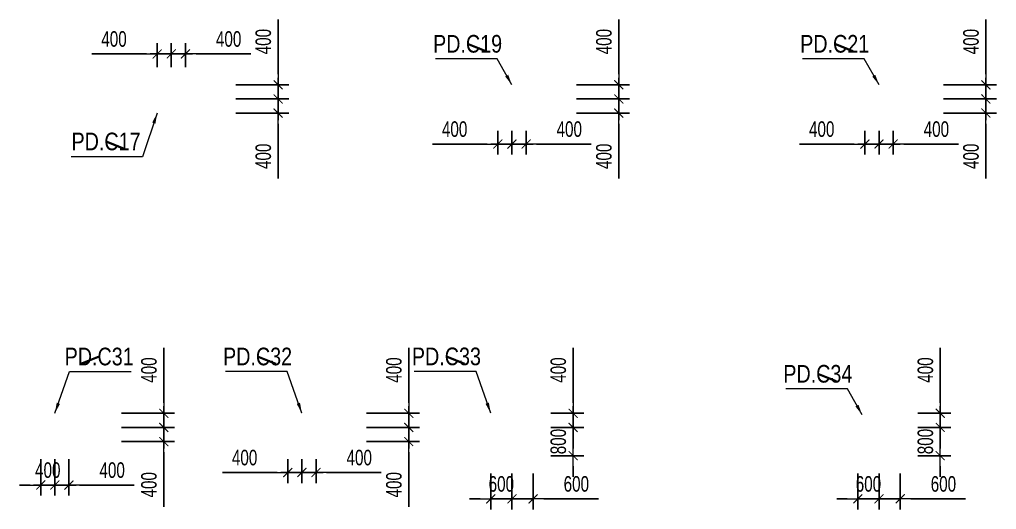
# Model space of a CAD drawing. Header units: millimetres. Extents: x -259680 to 699608, y -1281 to 104748.
# Drawn here: x 126400 to 154077, y 44378 to 58249 of the extents above; entities that cross this region are included whole.
import ezdxf
from ezdxf.enums import TextEntityAlignment as Align

# ---------------------------------------------------------------- set-up
doc = ezdxf.new("R2010")
doc.units = ezdxf.units.MM
doc.layers.get('Defpoints').update_dxf_attribs({"color": 151, "lineweight": 9})
for name, color, linetype, lineweight in [('$0$C1', 20, 'Continuous', 35), ('$1$NDC_S_ANNO', 7, 'Continuous', 20), ('$1$NDC_S_DIM', 1, 'Continuous', 15), ('NDC_S_DIM', 1, 'Continuous', 15)]:
    doc.layers.add(name, color=color, linetype=linetype, lineweight=lineweight)
doc.styles.add('$1$NDC_DIM', font='', dxfattribs={"width": 0.75})
doc.styles.add('$2$ARIAL', font='arial.ttf', dxfattribs={"width": 0.8})
doc.styles.add('NDC_DIM', font='', dxfattribs={"width": 0.75})
doc.styles.get('$1$NDC_DIM').set_extended_font_data('Dotum')
doc.styles.get('NDC_DIM').set_extended_font_data('Dotum')
doc.dimstyles.new('$0$NDC_dim_150', dxfattribs={"dimscale": 150, "dimtxt": 2.2, "dimasz": 1.5, "dimexe": 1.5, "dimexo": 2.5, "dimgap": 1, "dimtad": 1, "dimdec": 0, "dimzin": 0, "dimdsep": 46, "dimtxsty": '$1$NDC_DIM', "dimblk": '$1$DIMMARK', "dimcen": 0.09, "dimdle": 1.2, "dimclrd": 1, "dimclre": 1, "dimclrt": 3, "dimadec": 0, "dimazin": 0, "dimtfac": 1, "dimtdec": 0, "dimtix": 1, "dimtofl": 0, "dimtmove": 0, "dimatfit": 3, "dimfxl": 0, "dimtolj": 1, "dimtzin": 0, "dimarcsym": 0})
doc.dimstyles.new('$1$NDC_dim_iso', dxfattribs={"dimtxt": 2.2, "dimasz": 1, "dimexe": 1.5, "dimexo": 2.5, "dimgap": 1, "dimtad": 1, "dimdec": 0, "dimzin": 0, "dimdsep": 46, "dimtxsty": '$1$NDC_DIM', "dimblk": '$1$DIMMARK', "dimcen": 0.09, "dimdle": 1.2, "dimclrd": 1, "dimclre": 1, "dimclrt": 3, "dimadec": 0, "dimazin": 0, "dimtfac": 1, "dimtdec": 0, "dimtix": 1, "dimtofl": 0, "dimtmove": 0, "dimatfit": 3, "dimfxl": 0, "dimtolj": 1, "dimtzin": 0, "dimarcsym": 0})
doc.dimstyles.new('NDC_dim_200', dxfattribs={"dimscale": 200, "dimtxt": 2.2, "dimasz": 1.5, "dimexe": 1.5, "dimexo": 2.5, "dimgap": 1, "dimtad": 1, "dimdec": 0, "dimzin": 0, "dimdsep": 46, "dimtxsty": 'NDC_DIM', "dimblk": 'DIMMARK', "dimcen": 0.09, "dimdle": 1.2, "dimclrd": 1, "dimclre": 1, "dimclrt": 3, "dimadec": 0, "dimazin": 0, "dimtfac": 1, "dimtdec": 0, "dimtix": 1, "dimtofl": 0, "dimtmove": 0, "dimatfit": 3, "dimfxl": 0, "dimtolj": 1, "dimtzin": 0, "dimarcsym": 0})

# ---------------------------------------------------------------- blocks, each defined once
blk = doc.blocks.new('$1$DIMMARK')
at = {"layer": '$1$NDC_S_DIM', "color": 1}
blk.add_line((-1.5, 0), (1, 0), dxfattribs=at)
at = {"layer": '$1$NDC_S_DIM', "color": 2, "const_width": 0.1}
blk.add_lwpolyline([(-0.424, -0.424), (0.424, 0.424)], dxfattribs=at)
blk = doc.blocks.new('DIMMARK')
at = {"layer": 'NDC_S_DIM', "color": 1}
blk.add_line((-1.5, 0), (1, 0), dxfattribs=at)
at = {"layer": 'NDC_S_DIM', "color": 2, "const_width": 0.1}
blk.add_lwpolyline([(-0.424, -0.424), (0.424, 0.424)], dxfattribs=at)
blk = doc.blocks.new('*D483')
at = {"layer": 'Defpoints', "color": 0, "ltscale": 100, "transparency": 16777216}
for p in [(127800, 47100), (130487, 47100), (127800, 46700)]:
    blk.add_point(p, dxfattribs=at)
at = {"layer": 'NDC_S_DIM', "color": 1, "lineweight": -2, "ltscale": 100, "transparency": 16777216}
for p, q in [((130487, 47400), (130487, 48949)), ((129287, 47100), (130787, 47100)), ((129287, 46700), (130787, 46700)), ((130487, 46400), (130487, 46100))]:
    blk.add_line(p, q, dxfattribs=at)
at = {"layer": 'NDC_S_DIM', "color": 1, "lineweight": -2, "ltscale": 100, "transparency": 16777216, "xscale": 300, "yscale": 300, "zscale": 300}
for p, rotation in [((130487, 47100), 270), ((130487, 46700), 90)]:
    blk.add_blockref('DIMMARK', p, dxfattribs=dict(at, rotation=rotation))
at = {"layer": 'NDC_S_DIM', "color": 3, "ltscale": 100, "transparency": 16777216, "insert": (130067, 48324), "char_height": 440, "attachment_point": 5, "rotation": 90, "style": 'NDC_DIM'}
blk.add_mtext('\\A1;400', dxfattribs=at)
blk = doc.blocks.new('*D484')
at = {"layer": 'Defpoints', "color": 0, "ltscale": 100, "transparency": 16777216}
for p in [(127800, 46700), (130487, 46700), (127800, 46300)]:
    blk.add_point(p, dxfattribs=at)
at = {"layer": 'NDC_S_DIM', "color": 1, "lineweight": -2, "ltscale": 100, "transparency": 16777216}
for p, q in [((130487, 47000), (130487, 47300)), ((129287, 46700), (130787, 46700)), ((129287, 46300), (130787, 46300)), ((130487, 46000), (130487, 44451))]:
    blk.add_line(p, q, dxfattribs=at)
at = {"layer": 'NDC_S_DIM', "color": 1, "lineweight": -2, "ltscale": 100, "transparency": 16777216, "xscale": 300, "yscale": 300, "zscale": 300}
for p, rotation in [((130487, 46700), 270), ((130487, 46300), 90)]:
    blk.add_blockref('DIMMARK', p, dxfattribs=dict(at, rotation=rotation))
at = {"layer": 'NDC_S_DIM', "color": 3, "ltscale": 100, "transparency": 16777216, "insert": (130067, 45076), "char_height": 440, "attachment_point": 5, "rotation": 90, "style": 'NDC_DIM'}
blk.add_mtext('\\A1;400', dxfattribs=at)
blk = doc.blocks.new('*D812')
at = {"layer": 'Defpoints', "color": 0, "ltscale": 100, "transparency": 16777216}
for p in [(134400, 46300), (134800, 46300), (134800, 45424)]:
    blk.add_point(p, dxfattribs=at)
at = {"layer": 'NDC_S_DIM', "color": 1, "lineweight": -2, "ltscale": 100, "transparency": 16777216}
for p, q in [((134400, 45800), (134400, 45124)), ((134800, 45800), (134800, 45124)), ((134100, 45424), (133800, 45424)), ((135100, 45424), (136649, 45424))]:
    blk.add_line(p, q, dxfattribs=at)
at = {"layer": 'NDC_S_DIM', "color": 1, "lineweight": -2, "ltscale": 100, "transparency": 16777216, "xscale": 300, "yscale": 300, "zscale": 300}
blk.add_blockref('DIMMARK', (134400, 45424), dxfattribs=at)
at = {"layer": 'NDC_S_DIM', "color": 1, "lineweight": -2, "ltscale": 100, "transparency": 16777216, "xscale": 300, "yscale": 300, "zscale": 300, "rotation": 180}
blk.add_blockref('DIMMARK', (134800, 45424), dxfattribs=at)
at = {"layer": 'NDC_S_DIM', "color": 3, "ltscale": 100, "transparency": 16777216, "insert": (136024, 45844), "char_height": 440, "attachment_point": 5, "style": 'NDC_DIM'}
blk.add_mtext('\\A1;400', dxfattribs=at)
blk = doc.blocks.new('*D813')
at = {"layer": 'Defpoints', "color": 0, "ltscale": 100, "transparency": 16777216}
for p in [(134000, 46300), (134400, 46300), (134400, 45424)]:
    blk.add_point(p, dxfattribs=at)
at = {"layer": 'NDC_S_DIM', "color": 1, "lineweight": -2, "ltscale": 100, "transparency": 16777216}
for p, q in [((134000, 45800), (134000, 45124)), ((134400, 45800), (134400, 45124)), ((133700, 45424), (132151, 45424)), ((134700, 45424), (135000, 45424))]:
    blk.add_line(p, q, dxfattribs=at)
at = {"layer": 'NDC_S_DIM', "color": 1, "lineweight": -2, "ltscale": 100, "transparency": 16777216, "xscale": 300, "yscale": 300, "zscale": 300}
blk.add_blockref('DIMMARK', (134000, 45424), dxfattribs=at)
at = {"layer": 'NDC_S_DIM', "color": 1, "lineweight": -2, "ltscale": 100, "transparency": 16777216, "xscale": 300, "yscale": 300, "zscale": 300, "rotation": 180}
blk.add_blockref('DIMMARK', (134400, 45424), dxfattribs=at)
at = {"layer": 'NDC_S_DIM', "color": 3, "ltscale": 100, "transparency": 16777216, "insert": (132776, 45844), "char_height": 440, "attachment_point": 5, "style": 'NDC_DIM'}
blk.add_mtext('\\A1;400', dxfattribs=at)
blk = doc.blocks.new('*D814')
at = {"layer": 'Defpoints', "color": 0, "ltscale": 100, "transparency": 16777216}
for p in [(134800, 47100), (137427, 47100), (134800, 46700)]:
    blk.add_point(p, dxfattribs=at)
at = {"layer": 'NDC_S_DIM', "color": 1, "lineweight": -2, "ltscale": 100, "transparency": 16777216}
for p, q in [((137427, 47400), (137427, 48949)), ((136227, 47100), (137727, 47100)), ((136227, 46700), (137727, 46700)), ((137427, 46400), (137427, 46100))]:
    blk.add_line(p, q, dxfattribs=at)
at = {"layer": 'NDC_S_DIM', "color": 1, "lineweight": -2, "ltscale": 100, "transparency": 16777216, "xscale": 300, "yscale": 300, "zscale": 300}
for p, rotation in [((137427, 47100), 270), ((137427, 46700), 90)]:
    blk.add_blockref('DIMMARK', p, dxfattribs=dict(at, rotation=rotation))
at = {"layer": 'NDC_S_DIM', "color": 3, "ltscale": 100, "transparency": 16777216, "insert": (137007, 48324), "char_height": 440, "attachment_point": 5, "rotation": 90, "style": 'NDC_DIM'}
blk.add_mtext('\\A1;400', dxfattribs=at)
blk = doc.blocks.new('*D815')
at = {"layer": 'Defpoints', "color": 0, "ltscale": 100, "transparency": 16777216}
for p in [(134800, 46700), (137427, 46700), (134800, 46300)]:
    blk.add_point(p, dxfattribs=at)
at = {"layer": 'NDC_S_DIM', "color": 1, "lineweight": -2, "ltscale": 100, "transparency": 16777216}
for p, q in [((137427, 47000), (137427, 47300)), ((136227, 46700), (137727, 46700)), ((136227, 46300), (137727, 46300)), ((137427, 46000), (137427, 44451))]:
    blk.add_line(p, q, dxfattribs=at)
at = {"layer": 'NDC_S_DIM', "color": 1, "lineweight": -2, "ltscale": 100, "transparency": 16777216, "xscale": 300, "yscale": 300, "zscale": 300}
for p, rotation in [((137427, 46700), 270), ((137427, 46300), 90)]:
    blk.add_blockref('DIMMARK', p, dxfattribs=dict(at, rotation=rotation))
at = {"layer": 'NDC_S_DIM', "color": 3, "ltscale": 100, "transparency": 16777216, "insert": (137007, 45076), "char_height": 440, "attachment_point": 5, "rotation": 90, "style": 'NDC_DIM'}
blk.add_mtext('\\A1;400', dxfattribs=at)
blk = doc.blocks.new('*D816')
at = {"layer": 'Defpoints', "color": 0, "ltscale": 100, "transparency": 16777216}
for p in [(131100, 57276), (130700, 56400), (131100, 56400)]:
    blk.add_point(p, dxfattribs=at)
at = {"layer": 'NDC_S_DIM', "color": 1, "lineweight": -2, "ltscale": 100, "transparency": 16777216}
for p, q in [((130700, 56900), (130700, 57576)), ((131100, 56900), (131100, 57576)), ((130400, 57276), (130100, 57276)), ((131400, 57276), (132949, 57276))]:
    blk.add_line(p, q, dxfattribs=at)
at = {"layer": 'NDC_S_DIM', "color": 1, "lineweight": -2, "ltscale": 100, "transparency": 16777216, "xscale": 300, "yscale": 300, "zscale": 300}
blk.add_blockref('DIMMARK', (130700, 57276), dxfattribs=at)
at = {"layer": 'NDC_S_DIM', "color": 1, "lineweight": -2, "ltscale": 100, "transparency": 16777216, "xscale": 300, "yscale": 300, "zscale": 300, "rotation": 180}
blk.add_blockref('DIMMARK', (131100, 57276), dxfattribs=at)
at = {"layer": 'NDC_S_DIM', "color": 3, "ltscale": 100, "transparency": 16777216, "insert": (132324, 57696), "char_height": 440, "attachment_point": 5, "style": 'NDC_DIM'}
blk.add_mtext('\\A1;400', dxfattribs=at)
blk = doc.blocks.new('*D817')
at = {"layer": 'Defpoints', "color": 0, "ltscale": 100, "transparency": 16777216}
for p in [(130700, 57276), (130300, 56400), (130700, 56400)]:
    blk.add_point(p, dxfattribs=at)
at = {"layer": 'NDC_S_DIM', "color": 1, "lineweight": -2, "ltscale": 100, "transparency": 16777216}
for p, q in [((130300, 56900), (130300, 57576)), ((130700, 56900), (130700, 57576)), ((130000, 57276), (128451, 57276)), ((131000, 57276), (131300, 57276))]:
    blk.add_line(p, q, dxfattribs=at)
at = {"layer": 'NDC_S_DIM', "color": 1, "lineweight": -2, "ltscale": 100, "transparency": 16777216, "xscale": 300, "yscale": 300, "zscale": 300}
blk.add_blockref('DIMMARK', (130300, 57276), dxfattribs=at)
at = {"layer": 'NDC_S_DIM', "color": 1, "lineweight": -2, "ltscale": 100, "transparency": 16777216, "xscale": 300, "yscale": 300, "zscale": 300, "rotation": 180}
blk.add_blockref('DIMMARK', (130700, 57276), dxfattribs=at)
at = {"layer": 'NDC_S_DIM', "color": 3, "ltscale": 100, "transparency": 16777216, "insert": (129076, 57696), "char_height": 440, "attachment_point": 5, "style": 'NDC_DIM'}
blk.add_mtext('\\A1;400', dxfattribs=at)
blk = doc.blocks.new('*D818')
at = {"layer": 'Defpoints', "color": 0, "ltscale": 100, "transparency": 16777216}
for p in [(131100, 56400), (133727, 56400), (131100, 56000)]:
    blk.add_point(p, dxfattribs=at)
at = {"layer": 'NDC_S_DIM', "color": 1, "lineweight": -2, "ltscale": 100, "transparency": 16777216}
for p, q in [((133727, 56700), (133727, 58249)), ((132527, 56400), (134027, 56400)), ((132527, 56000), (134027, 56000)), ((133727, 55700), (133727, 55400))]:
    blk.add_line(p, q, dxfattribs=at)
at = {"layer": 'NDC_S_DIM', "color": 1, "lineweight": -2, "ltscale": 100, "transparency": 16777216, "xscale": 300, "yscale": 300, "zscale": 300}
for p, rotation in [((133727, 56400), 270), ((133727, 56000), 90)]:
    blk.add_blockref('DIMMARK', p, dxfattribs=dict(at, rotation=rotation))
at = {"layer": 'NDC_S_DIM', "color": 3, "ltscale": 100, "transparency": 16777216, "insert": (133307, 57624), "char_height": 440, "attachment_point": 5, "rotation": 90, "style": 'NDC_DIM'}
blk.add_mtext('\\A1;400', dxfattribs=at)
blk = doc.blocks.new('*D819')
at = {"layer": 'Defpoints', "color": 0, "ltscale": 100, "transparency": 16777216}
for p in [(131100, 56000), (133727, 56000), (131100, 55600)]:
    blk.add_point(p, dxfattribs=at)
at = {"layer": 'NDC_S_DIM', "color": 1, "lineweight": -2, "ltscale": 100, "transparency": 16777216}
for p, q in [((133727, 56300), (133727, 56600)), ((132527, 56000), (134027, 56000)), ((132527, 55600), (134027, 55600)), ((133727, 55300), (133727, 53751))]:
    blk.add_line(p, q, dxfattribs=at)
at = {"layer": 'NDC_S_DIM', "color": 1, "lineweight": -2, "ltscale": 100, "transparency": 16777216, "xscale": 300, "yscale": 300, "zscale": 300}
for p, rotation in [((133727, 56000), 270), ((133727, 55600), 90)]:
    blk.add_blockref('DIMMARK', p, dxfattribs=dict(at, rotation=rotation))
at = {"layer": 'NDC_S_DIM', "color": 3, "ltscale": 100, "transparency": 16777216, "insert": (133307, 54376), "char_height": 440, "attachment_point": 5, "rotation": 90, "style": 'NDC_DIM'}
blk.add_mtext('\\A1;400', dxfattribs=at)
blk = doc.blocks.new('*D820')
at = {"layer": 'Defpoints', "color": 0, "ltscale": 100, "transparency": 16777216}
for p in [(140350, 55600), (140750, 55600), (140750, 54724)]:
    blk.add_point(p, dxfattribs=at)
at = {"layer": 'NDC_S_DIM', "color": 1, "lineweight": -2, "ltscale": 100, "transparency": 16777216}
for p, q in [((140350, 55100), (140350, 54424)), ((140750, 55100), (140750, 54424)), ((140050, 54724), (139750, 54724)), ((141050, 54724), (142599, 54724))]:
    blk.add_line(p, q, dxfattribs=at)
at = {"layer": 'NDC_S_DIM', "color": 1, "lineweight": -2, "ltscale": 100, "transparency": 16777216, "xscale": 300, "yscale": 300, "zscale": 300}
blk.add_blockref('DIMMARK', (140350, 54724), dxfattribs=at)
at = {"layer": 'NDC_S_DIM', "color": 1, "lineweight": -2, "ltscale": 100, "transparency": 16777216, "xscale": 300, "yscale": 300, "zscale": 300, "rotation": 180}
blk.add_blockref('DIMMARK', (140750, 54724), dxfattribs=at)
at = {"layer": 'NDC_S_DIM', "color": 3, "ltscale": 100, "transparency": 16777216, "insert": (141974, 55144), "char_height": 440, "attachment_point": 5, "style": 'NDC_DIM'}
blk.add_mtext('\\A1;400', dxfattribs=at)
blk = doc.blocks.new('*D821')
at = {"layer": 'Defpoints', "color": 0, "ltscale": 100, "transparency": 16777216}
for p in [(139950, 55600), (140350, 55600), (140350, 54724)]:
    blk.add_point(p, dxfattribs=at)
at = {"layer": 'NDC_S_DIM', "color": 1, "lineweight": -2, "ltscale": 100, "transparency": 16777216}
for p, q in [((139950, 55100), (139950, 54424)), ((140350, 55100), (140350, 54424)), ((139650, 54724), (138101, 54724)), ((140650, 54724), (140950, 54724))]:
    blk.add_line(p, q, dxfattribs=at)
at = {"layer": 'NDC_S_DIM', "color": 1, "lineweight": -2, "ltscale": 100, "transparency": 16777216, "xscale": 300, "yscale": 300, "zscale": 300}
blk.add_blockref('DIMMARK', (139950, 54724), dxfattribs=at)
at = {"layer": 'NDC_S_DIM', "color": 1, "lineweight": -2, "ltscale": 100, "transparency": 16777216, "xscale": 300, "yscale": 300, "zscale": 300, "rotation": 180}
blk.add_blockref('DIMMARK', (140350, 54724), dxfattribs=at)
at = {"layer": 'NDC_S_DIM', "color": 3, "ltscale": 100, "transparency": 16777216, "insert": (138726, 55144), "char_height": 440, "attachment_point": 5, "style": 'NDC_DIM'}
blk.add_mtext('\\A1;400', dxfattribs=at)
blk = doc.blocks.new('*D822')
at = {"layer": 'Defpoints', "color": 0, "ltscale": 100, "transparency": 16777216}
for p in [(140750, 56400), (143377, 56400), (140750, 56000)]:
    blk.add_point(p, dxfattribs=at)
at = {"layer": 'NDC_S_DIM', "color": 1, "lineweight": -2, "ltscale": 100, "transparency": 16777216}
for p, q in [((143377, 56700), (143377, 58249)), ((142177, 56400), (143677, 56400)), ((142177, 56000), (143677, 56000)), ((143377, 55700), (143377, 55400))]:
    blk.add_line(p, q, dxfattribs=at)
at = {"layer": 'NDC_S_DIM', "color": 1, "lineweight": -2, "ltscale": 100, "transparency": 16777216, "xscale": 300, "yscale": 300, "zscale": 300}
for p, rotation in [((143377, 56400), 270), ((143377, 56000), 90)]:
    blk.add_blockref('DIMMARK', p, dxfattribs=dict(at, rotation=rotation))
at = {"layer": 'NDC_S_DIM', "color": 3, "ltscale": 100, "transparency": 16777216, "insert": (142957, 57624), "char_height": 440, "attachment_point": 5, "rotation": 90, "style": 'NDC_DIM'}
blk.add_mtext('\\A1;400', dxfattribs=at)
blk = doc.blocks.new('*D823')
at = {"layer": 'Defpoints', "color": 0, "ltscale": 100, "transparency": 16777216}
for p in [(140750, 56000), (143377, 56000), (140750, 55600)]:
    blk.add_point(p, dxfattribs=at)
at = {"layer": 'NDC_S_DIM', "color": 1, "lineweight": -2, "ltscale": 100, "transparency": 16777216}
for p, q in [((143377, 56300), (143377, 56600)), ((142177, 56000), (143677, 56000)), ((142177, 55600), (143677, 55600)), ((143377, 55300), (143377, 53751))]:
    blk.add_line(p, q, dxfattribs=at)
at = {"layer": 'NDC_S_DIM', "color": 1, "lineweight": -2, "ltscale": 100, "transparency": 16777216, "xscale": 300, "yscale": 300, "zscale": 300}
for p, rotation in [((143377, 56000), 270), ((143377, 55600), 90)]:
    blk.add_blockref('DIMMARK', p, dxfattribs=dict(at, rotation=rotation))
at = {"layer": 'NDC_S_DIM', "color": 3, "ltscale": 100, "transparency": 16777216, "insert": (142957, 54376), "char_height": 440, "attachment_point": 5, "rotation": 90, "style": 'NDC_DIM'}
blk.add_mtext('\\A1;400', dxfattribs=at)
blk = doc.blocks.new('*D824')
at = {"layer": 'Defpoints', "color": 0, "ltscale": 100, "transparency": 16777216}
for p in [(150750, 55600), (151150, 55600), (151150, 54724)]:
    blk.add_point(p, dxfattribs=at)
at = {"layer": 'NDC_S_DIM', "color": 1, "lineweight": -2, "ltscale": 100, "transparency": 16777216}
for p, q in [((150750, 55100), (150750, 54424)), ((151150, 55100), (151150, 54424)), ((150450, 54724), (150150, 54724)), ((151450, 54724), (152999, 54724))]:
    blk.add_line(p, q, dxfattribs=at)
at = {"layer": 'NDC_S_DIM', "color": 1, "lineweight": -2, "ltscale": 100, "transparency": 16777216, "xscale": 300, "yscale": 300, "zscale": 300}
blk.add_blockref('DIMMARK', (150750, 54724), dxfattribs=at)
at = {"layer": 'NDC_S_DIM', "color": 1, "lineweight": -2, "ltscale": 100, "transparency": 16777216, "xscale": 300, "yscale": 300, "zscale": 300, "rotation": 180}
blk.add_blockref('DIMMARK', (151150, 54724), dxfattribs=at)
at = {"layer": 'NDC_S_DIM', "color": 3, "ltscale": 100, "transparency": 16777216, "insert": (152374, 55144), "char_height": 440, "attachment_point": 5, "style": 'NDC_DIM'}
blk.add_mtext('\\A1;400', dxfattribs=at)
blk = doc.blocks.new('*D825')
at = {"layer": 'Defpoints', "color": 0, "ltscale": 100, "transparency": 16777216}
for p in [(150350, 55600), (150750, 55600), (150750, 54724)]:
    blk.add_point(p, dxfattribs=at)
at = {"layer": 'NDC_S_DIM', "color": 1, "lineweight": -2, "ltscale": 100, "transparency": 16777216}
for p, q in [((150350, 55100), (150350, 54424)), ((150750, 55100), (150750, 54424)), ((150050, 54724), (148501, 54724)), ((151050, 54724), (151350, 54724))]:
    blk.add_line(p, q, dxfattribs=at)
at = {"layer": 'NDC_S_DIM', "color": 1, "lineweight": -2, "ltscale": 100, "transparency": 16777216, "xscale": 300, "yscale": 300, "zscale": 300}
blk.add_blockref('DIMMARK', (150350, 54724), dxfattribs=at)
at = {"layer": 'NDC_S_DIM', "color": 1, "lineweight": -2, "ltscale": 100, "transparency": 16777216, "xscale": 300, "yscale": 300, "zscale": 300, "rotation": 180}
blk.add_blockref('DIMMARK', (150750, 54724), dxfattribs=at)
at = {"layer": 'NDC_S_DIM', "color": 3, "ltscale": 100, "transparency": 16777216, "insert": (149126, 55144), "char_height": 440, "attachment_point": 5, "style": 'NDC_DIM'}
blk.add_mtext('\\A1;400', dxfattribs=at)
blk = doc.blocks.new('*D826')
at = {"layer": 'Defpoints', "color": 0, "ltscale": 100, "transparency": 16777216}
for p in [(151150, 56400), (153777, 56400), (151150, 56000)]:
    blk.add_point(p, dxfattribs=at)
at = {"layer": 'NDC_S_DIM', "color": 1, "lineweight": -2, "ltscale": 100, "transparency": 16777216}
for p, q in [((153777, 56700), (153777, 58249)), ((152577, 56400), (154077, 56400)), ((152577, 56000), (154077, 56000)), ((153777, 55700), (153777, 55400))]:
    blk.add_line(p, q, dxfattribs=at)
at = {"layer": 'NDC_S_DIM', "color": 1, "lineweight": -2, "ltscale": 100, "transparency": 16777216, "xscale": 300, "yscale": 300, "zscale": 300}
for p, rotation in [((153777, 56400), 270), ((153777, 56000), 90)]:
    blk.add_blockref('DIMMARK', p, dxfattribs=dict(at, rotation=rotation))
at = {"layer": 'NDC_S_DIM', "color": 3, "ltscale": 100, "transparency": 16777216, "insert": (153357, 57624), "char_height": 440, "attachment_point": 5, "rotation": 90, "style": 'NDC_DIM'}
blk.add_mtext('\\A1;400', dxfattribs=at)
blk = doc.blocks.new('*D827')
at = {"layer": 'Defpoints', "color": 0, "ltscale": 100, "transparency": 16777216}
for p in [(151150, 56000), (153777, 56000), (151150, 55600)]:
    blk.add_point(p, dxfattribs=at)
at = {"layer": 'NDC_S_DIM', "color": 1, "lineweight": -2, "ltscale": 100, "transparency": 16777216}
for p, q in [((153777, 56300), (153777, 56600)), ((152577, 56000), (154077, 56000)), ((152577, 55600), (154077, 55600)), ((153777, 55300), (153777, 53751))]:
    blk.add_line(p, q, dxfattribs=at)
at = {"layer": 'NDC_S_DIM', "color": 1, "lineweight": -2, "ltscale": 100, "transparency": 16777216, "xscale": 300, "yscale": 300, "zscale": 300}
for p, rotation in [((153777, 56000), 270), ((153777, 55600), 90)]:
    blk.add_blockref('DIMMARK', p, dxfattribs=dict(at, rotation=rotation))
at = {"layer": 'NDC_S_DIM', "color": 3, "ltscale": 100, "transparency": 16777216, "insert": (153357, 54376), "char_height": 440, "attachment_point": 5, "rotation": 90, "style": 'NDC_DIM'}
blk.add_mtext('\\A1;400', dxfattribs=at)
blk = doc.blocks.new('*D828')
at = {"layer": 'Defpoints', "color": 0, "ltscale": 100, "transparency": 16777216}
for p in [(150150, 45900), (150750, 45900), (150150, 44678)]:
    blk.add_point(p, dxfattribs=at)
at = {"layer": 'NDC_S_DIM', "color": 1, "lineweight": -2, "ltscale": 100, "transparency": 16777216}
for p, q in [((150150, 45400), (150150, 44378)), ((150750, 45400), (150750, 44378)), ((149850, 44678), (149550, 44678)), ((151050, 44678), (151350, 44678))]:
    blk.add_line(p, q, dxfattribs=at)
at = {"layer": 'NDC_S_DIM', "color": 1, "lineweight": -2, "ltscale": 100, "transparency": 16777216, "xscale": 300, "yscale": 300, "zscale": 300}
blk.add_blockref('DIMMARK', (150150, 44678), dxfattribs=at)
at = {"layer": 'NDC_S_DIM', "color": 1, "lineweight": -2, "ltscale": 100, "transparency": 16777216, "xscale": 300, "yscale": 300, "zscale": 300, "rotation": 180}
blk.add_blockref('DIMMARK', (150750, 44678), dxfattribs=at)
at = {"layer": 'NDC_S_DIM', "color": 3, "ltscale": 100, "transparency": 16777216, "insert": (150450, 45098), "char_height": 440, "attachment_point": 5, "style": 'NDC_DIM'}
blk.add_mtext('\\A1;600', dxfattribs=at)
blk = doc.blocks.new('*D829')
at = {"layer": 'Defpoints', "color": 0, "ltscale": 100, "transparency": 16777216}
for p in [(150750, 45900), (151350, 45900), (151350, 44678)]:
    blk.add_point(p, dxfattribs=at)
at = {"layer": 'NDC_S_DIM', "color": 1, "lineweight": -2, "ltscale": 100, "transparency": 16777216}
for p, q in [((150750, 45400), (150750, 44378)), ((151350, 45400), (151350, 44378)), ((150450, 44678), (150150, 44678)), ((151650, 44678), (153199, 44678))]:
    blk.add_line(p, q, dxfattribs=at)
at = {"layer": 'NDC_S_DIM', "color": 1, "lineweight": -2, "ltscale": 100, "transparency": 16777216, "xscale": 300, "yscale": 300, "zscale": 300}
blk.add_blockref('DIMMARK', (150750, 44678), dxfattribs=at)
at = {"layer": 'NDC_S_DIM', "color": 1, "lineweight": -2, "ltscale": 100, "transparency": 16777216, "xscale": 300, "yscale": 300, "zscale": 300, "rotation": 180}
blk.add_blockref('DIMMARK', (151350, 44678), dxfattribs=at)
at = {"layer": 'NDC_S_DIM', "color": 3, "ltscale": 100, "transparency": 16777216, "insert": (152574, 45098), "char_height": 440, "attachment_point": 5, "style": 'NDC_DIM'}
blk.add_mtext('\\A1;600', dxfattribs=at)
blk = doc.blocks.new('*D830')
at = {"layer": 'Defpoints', "color": 0, "ltscale": 100, "transparency": 16777216}
for p in [(151350, 46700), (152484, 46700), (151350, 45900)]:
    blk.add_point(p, dxfattribs=at)
at = {"layer": 'NDC_S_DIM', "color": 1, "lineweight": -2, "ltscale": 100, "transparency": 16777216}
for p, q in [((152484, 47000), (152484, 47300)), ((151850, 46700), (152784, 46700)), ((151850, 45900), (152784, 45900)), ((152484, 45600), (152484, 45300))]:
    blk.add_line(p, q, dxfattribs=at)
at = {"layer": 'NDC_S_DIM', "color": 1, "lineweight": -2, "ltscale": 100, "transparency": 16777216, "xscale": 300, "yscale": 300, "zscale": 300}
for p, rotation in [((152484, 46700), 270), ((152484, 45900), 90)]:
    blk.add_blockref('DIMMARK', p, dxfattribs=dict(at, rotation=rotation))
at = {"layer": 'NDC_S_DIM', "color": 3, "ltscale": 100, "transparency": 16777216, "insert": (152064, 46300), "char_height": 440, "attachment_point": 5, "rotation": 90, "style": 'NDC_DIM'}
blk.add_mtext('\\A1;800', dxfattribs=at)
blk = doc.blocks.new('*D831')
at = {"layer": 'Defpoints', "color": 0, "ltscale": 100, "transparency": 16777216}
for p in [(151350, 47100), (152484, 47100), (151350, 46700)]:
    blk.add_point(p, dxfattribs=at)
at = {"layer": 'NDC_S_DIM', "color": 1, "lineweight": -2, "ltscale": 100, "transparency": 16777216}
for p, q in [((152484, 47400), (152484, 48949)), ((151850, 47100), (152784, 47100)), ((151850, 46700), (152784, 46700)), ((152484, 46400), (152484, 46100))]:
    blk.add_line(p, q, dxfattribs=at)
at = {"layer": 'NDC_S_DIM', "color": 1, "lineweight": -2, "ltscale": 100, "transparency": 16777216, "xscale": 300, "yscale": 300, "zscale": 300}
for p, rotation in [((152484, 47100), 270), ((152484, 46700), 90)]:
    blk.add_blockref('DIMMARK', p, dxfattribs=dict(at, rotation=rotation))
at = {"layer": 'NDC_S_DIM', "color": 3, "ltscale": 100, "transparency": 16777216, "insert": (152064, 48324), "char_height": 440, "attachment_point": 5, "rotation": 90, "style": 'NDC_DIM'}
blk.add_mtext('\\A1;400', dxfattribs=at)
blk = doc.blocks.new('*D832')
at = {"layer": 'Defpoints', "color": 0, "ltscale": 100, "transparency": 16777216}
for p in [(139750, 45900), (140350, 45900), (139750, 44678)]:
    blk.add_point(p, dxfattribs=at)
at = {"layer": 'NDC_S_DIM', "color": 1, "lineweight": -2, "ltscale": 100, "transparency": 16777216}
for p, q in [((139750, 45400), (139750, 44378)), ((140350, 45400), (140350, 44378)), ((139450, 44678), (139150, 44678)), ((140650, 44678), (140950, 44678))]:
    blk.add_line(p, q, dxfattribs=at)
at = {"layer": 'NDC_S_DIM', "color": 1, "lineweight": -2, "ltscale": 100, "transparency": 16777216, "xscale": 300, "yscale": 300, "zscale": 300}
blk.add_blockref('DIMMARK', (139750, 44678), dxfattribs=at)
at = {"layer": 'NDC_S_DIM', "color": 1, "lineweight": -2, "ltscale": 100, "transparency": 16777216, "xscale": 300, "yscale": 300, "zscale": 300, "rotation": 180}
blk.add_blockref('DIMMARK', (140350, 44678), dxfattribs=at)
at = {"layer": 'NDC_S_DIM', "color": 3, "ltscale": 100, "transparency": 16777216, "insert": (140050, 45098), "char_height": 440, "attachment_point": 5, "style": 'NDC_DIM'}
blk.add_mtext('\\A1;600', dxfattribs=at)
blk = doc.blocks.new('*D833')
at = {"layer": 'Defpoints', "color": 0, "ltscale": 100, "transparency": 16777216}
for p in [(140350, 45900), (140950, 45900), (140950, 44678)]:
    blk.add_point(p, dxfattribs=at)
at = {"layer": 'NDC_S_DIM', "color": 1, "lineweight": -2, "ltscale": 100, "transparency": 16777216}
for p, q in [((140350, 45400), (140350, 44378)), ((140950, 45400), (140950, 44378)), ((140050, 44678), (139750, 44678)), ((141250, 44678), (142799, 44678))]:
    blk.add_line(p, q, dxfattribs=at)
at = {"layer": 'NDC_S_DIM', "color": 1, "lineweight": -2, "ltscale": 100, "transparency": 16777216, "xscale": 300, "yscale": 300, "zscale": 300}
blk.add_blockref('DIMMARK', (140350, 44678), dxfattribs=at)
at = {"layer": 'NDC_S_DIM', "color": 1, "lineweight": -2, "ltscale": 100, "transparency": 16777216, "xscale": 300, "yscale": 300, "zscale": 300, "rotation": 180}
blk.add_blockref('DIMMARK', (140950, 44678), dxfattribs=at)
at = {"layer": 'NDC_S_DIM', "color": 3, "ltscale": 100, "transparency": 16777216, "insert": (142174, 45098), "char_height": 440, "attachment_point": 5, "style": 'NDC_DIM'}
blk.add_mtext('\\A1;600', dxfattribs=at)
blk = doc.blocks.new('*D834')
at = {"layer": 'Defpoints', "color": 0, "ltscale": 100, "transparency": 16777216}
for p in [(140950, 46700), (142084, 46700), (140950, 45900)]:
    blk.add_point(p, dxfattribs=at)
at = {"layer": 'NDC_S_DIM', "color": 1, "lineweight": -2, "ltscale": 100, "transparency": 16777216}
for p, q in [((142084, 47000), (142084, 47300)), ((141450, 46700), (142384, 46700)), ((141450, 45900), (142384, 45900)), ((142084, 45600), (142084, 45300))]:
    blk.add_line(p, q, dxfattribs=at)
at = {"layer": 'NDC_S_DIM', "color": 1, "lineweight": -2, "ltscale": 100, "transparency": 16777216, "xscale": 300, "yscale": 300, "zscale": 300}
for p, rotation in [((142084, 46700), 270), ((142084, 45900), 90)]:
    blk.add_blockref('DIMMARK', p, dxfattribs=dict(at, rotation=rotation))
at = {"layer": 'NDC_S_DIM', "color": 3, "ltscale": 100, "transparency": 16777216, "insert": (141664, 46300), "char_height": 440, "attachment_point": 5, "rotation": 90, "style": 'NDC_DIM'}
blk.add_mtext('\\A1;800', dxfattribs=at)
blk = doc.blocks.new('*D835')
at = {"layer": 'Defpoints', "color": 0, "ltscale": 100, "transparency": 16777216}
for p in [(140950, 47100), (142084, 47100), (140950, 46700)]:
    blk.add_point(p, dxfattribs=at)
at = {"layer": 'NDC_S_DIM', "color": 1, "lineweight": -2, "ltscale": 100, "transparency": 16777216}
for p, q in [((142084, 47400), (142084, 48949)), ((141450, 47100), (142384, 47100)), ((141450, 46700), (142384, 46700)), ((142084, 46400), (142084, 46100))]:
    blk.add_line(p, q, dxfattribs=at)
at = {"layer": 'NDC_S_DIM', "color": 1, "lineweight": -2, "ltscale": 100, "transparency": 16777216, "xscale": 300, "yscale": 300, "zscale": 300}
for p, rotation in [((142084, 47100), 270), ((142084, 46700), 90)]:
    blk.add_blockref('DIMMARK', p, dxfattribs=dict(at, rotation=rotation))
at = {"layer": 'NDC_S_DIM', "color": 3, "ltscale": 100, "transparency": 16777216, "insert": (141664, 48324), "char_height": 440, "attachment_point": 5, "rotation": 90, "style": 'NDC_DIM'}
blk.add_mtext('\\A1;400', dxfattribs=at)
blk = doc.blocks.new('*D643')
at = {"layer": 'Defpoints', "color": 0, "ltscale": 100, "transparency": 16777216}
for p in [(127000, 46300), (127400, 46300), (127400, 45069)]:
    blk.add_point(p, dxfattribs=at)
at = {"layer": 'NDC_S_DIM', "color": 1, "lineweight": -2, "ltscale": 100, "transparency": 16777216}
for p, q in [((127000, 45800), (127000, 44769)), ((127400, 45800), (127400, 44769)), ((126700, 45069), (126400, 45069)), ((127700, 45069), (128000, 45069))]:
    blk.add_line(p, q, dxfattribs=at)
at = {"layer": 'NDC_S_DIM', "color": 1, "lineweight": -2, "ltscale": 100, "transparency": 16777216, "xscale": 300, "yscale": 300, "zscale": 300}
blk.add_blockref('DIMMARK', (127000, 45069), dxfattribs=at)
at = {"layer": 'NDC_S_DIM', "color": 1, "lineweight": -2, "ltscale": 100, "transparency": 16777216, "xscale": 300, "yscale": 300, "zscale": 300, "rotation": 180}
blk.add_blockref('DIMMARK', (127400, 45069), dxfattribs=at)
at = {"layer": 'NDC_S_DIM', "color": 3, "ltscale": 100, "transparency": 16777216, "insert": (127200, 45489), "char_height": 440, "attachment_point": 5, "style": 'NDC_DIM'}
blk.add_mtext('\\A1;400', dxfattribs=at)
blk = doc.blocks.new('*D644')
at = {"layer": 'Defpoints', "color": 0, "ltscale": 100, "transparency": 16777216}
for p in [(127400, 46300), (127800, 46300), (127800, 45069)]:
    blk.add_point(p, dxfattribs=at)
at = {"layer": 'NDC_S_DIM', "color": 1, "lineweight": -2, "ltscale": 100, "transparency": 16777216}
for p, q in [((127400, 45800), (127400, 44769)), ((127800, 45800), (127800, 44769)), ((127100, 45069), (126800, 45069)), ((128100, 45069), (129649, 45069))]:
    blk.add_line(p, q, dxfattribs=at)
at = {"layer": 'NDC_S_DIM', "color": 1, "lineweight": -2, "ltscale": 100, "transparency": 16777216, "xscale": 300, "yscale": 300, "zscale": 300}
blk.add_blockref('DIMMARK', (127400, 45069), dxfattribs=at)
at = {"layer": 'NDC_S_DIM', "color": 1, "lineweight": -2, "ltscale": 100, "transparency": 16777216, "xscale": 300, "yscale": 300, "zscale": 300, "rotation": 180}
blk.add_blockref('DIMMARK', (127800, 45069), dxfattribs=at)
at = {"layer": 'NDC_S_DIM', "color": 3, "ltscale": 100, "transparency": 16777216, "insert": (129024, 45489), "char_height": 440, "attachment_point": 5, "style": 'NDC_DIM'}
blk.add_mtext('\\A1;400', dxfattribs=at)
blk = doc.blocks.new('*U214')
at = {"layer": '$1$NDC_S_ANNO', "ltscale": 0.8, "style": '$2$ARIAL', "width": 0.8}
blk.add_attdef('TEN', text='', height=2.5, dxfattribs=at).set_placement((-2.58, 1.03), align=Align.MIDDLE_CENTER)
at = {"layer": '$1$NDC_S_ANNO', "ltscale": 0.8, "style": '$2$ARIAL', "width": 0.8, "flags": 1}
blk.add_attdef('CHU_THICH', text='', height=2.5, dxfattribs=at).set_placement((0, 0), align=Align.MIDDLE_CENTER)
at = {"layer": 'Defpoints'}
blk.add_leader([(0, 0), (-2.58, 1.03)], dimstyle='$1$NDC_dim_iso', override={"dimgap": 0.625, "dimtad": 0}, dxfattribs=at)
blk = doc.blocks.new('$0$co t check')
at = {"layer": '$0$C1', "xscale": 200, "yscale": 200, "zscale": 200}
for p, values in [((137569, 57356), {'TEN': 'PD.C19'}), ((147969, 57356), {'TEN': 'PD.C21'}), ((127326, 54591), {'TEN': 'PD.C17'}), ((131619, 48503), {'TEN': 'PD.C32'}), ((136969, 48505), {'TEN': 'PD.C33'}), ((147492, 48013), {'TEN': 'PD.C34'})]:
    blk.add_blockref('*U214', p, dxfattribs=at).add_auto_attribs(values)
at = {"layer": '$0$C1'}
ref = blk.add_blockref('*U214', (126100, 48503), dxfattribs=dict(at, xscale=-200, yscale=200, zscale=200))
ref.add_attrib('TEN', 'PD.C31', dxfattribs={"layer": '$1$NDC_S_ANNO', "ltscale": 0.8, "height": 500, "style": '$2$ARIAL', "width": 0.8}).set_placement((126615, 48708), align=Align.MIDDLE_CENTER)
for points in [[(138309, 56400), (137892, 57132), (136143, 57132)], [(148709, 56400), (148292, 57132), (146543, 57132)], [(128259, 55600), (127842, 54366), (125822, 54366)], [(125359, 47100), (125776, 48279), (127526, 48279)], [(132359, 47100), (131942, 48279), (130193, 48279)], [(137709, 47102), (137292, 48281), (135543, 48281)], [(148232, 47057), (147815, 47789), (146065, 47789)]]:
    blk.add_leader(points, dimstyle='$0$NDC_dim_150', override={"dimasz": 2, "dimgap": 1, "dimtad": 0}, dxfattribs=at)

msp = doc.modelspace()

# ---------------------------------------------------------------- block references
at = {"layer": '$1$NDC_S_DIM'}
msp.add_blockref('$0$co t check', (2040.6, 0), dxfattribs=at)

# ---------------------------------------------------------------- dimensions: what is measured, and where the dimension line sits
at = {"layer": 'NDC_S_DIM', "ltscale": 100}
for base, p1, p2, picture, middle in [((133726.7, 56400), (131100, 56000), (131100, 56400), '*D818', (133726.7, 57624.3)), ((143376.7, 56400), (140750, 56000), (140750, 56400), '*D822', (143376.7, 57624.3)), ((153776.7, 56400), (151150, 56000), (151150, 56400), '*D826', (153776.7, 57624.3)), ((133726.7, 56000), (131100, 55600), (131100, 56000), '*D819', (133726.7, 54375.7)), ((143376.7, 56000), (140750, 55600), (140750, 56000), '*D823', (143376.7, 54375.7)), ((153776.7, 56000), (151150, 55600), (151150, 56000), '*D827', (153776.7, 54375.7)), ((130486.7, 47100), (127800, 46700), (127800, 47100), '*D483', (130486.7, 48324.3)), ((137426.7, 47100), (134800, 46700), (134800, 47100), '*D814', (137426.7, 48324.3)), ((142083.9, 47100), (140950, 46700), (140950, 47100), '*D835', (142083.9, 48324.3)), ((152483.9, 47100), (151350, 46700), (151350, 47100), '*D831', (152483.9, 48324.3)), ((130486.7, 46700), (127800, 46300), (127800, 46700), '*D484', (130486.7, 45075.7)), ((137426.7, 46700), (134800, 46300), (134800, 46700), '*D815', (137426.7, 45075.7))]:
    dim = msp.add_linear_dim(base=base, p1=p1, p2=p2, angle=90, dimstyle='NDC_dim_200', dxfattribs=at)
    dim.commit()
    dim.dimension.update_dxf_attribs({"geometry": picture, "text_midpoint": middle, "dimtype": 160})
for base, p1, p2, picture, middle in [((130700, 57275.6), (130300, 56400), (130700, 56400), '*D817', (129075.7, 57275.6)), ((131100, 57275.6), (130700, 56400), (131100, 56400), '*D816', (132324.3, 57275.6)), ((140350, 54724.4), (139950, 55600), (140350, 55600), '*D821', (138725.7, 54724.4)), ((140750, 54724.4), (140350, 55600), (140750, 55600), '*D820', (141974.3, 54724.4)), ((150750, 54724.4), (150350, 55600), (150750, 55600), '*D825', (149125.7, 54724.4)), ((151150, 54724.4), (150750, 55600), (151150, 55600), '*D824', (152374.3, 54724.4)), ((127800, 45069.4), (127400, 46300), (127800, 46300), '*D644', (129024.3, 45069.4)), ((134400, 45424.4), (134000, 46300), (134400, 46300), '*D813', (132775.7, 45424.4)), ((134800, 45424.4), (134400, 46300), (134800, 46300), '*D812', (136024.3, 45424.4)), ((140950, 44677.6), (140350, 45900), (140950, 45900), '*D833', (142174.3, 44677.6)), ((151350, 44677.6), (150750, 45900), (151350, 45900), '*D829', (152574.3, 44677.6))]:
    dim = msp.add_linear_dim(base=base, p1=p1, p2=p2, dimstyle='NDC_dim_200', dxfattribs=at)
    dim.commit()
    dim.dimension.update_dxf_attribs({"geometry": picture, "text_midpoint": middle, "dimtype": 160})
for base, p1, p2, picture, middle in [((142083.9, 46700), (140950, 45900), (140950, 46700), '*D834', (141663.9, 46300)), ((152483.9, 46700), (151350, 45900), (151350, 46700), '*D830', (152063.9, 46300))]:
    dim = msp.add_linear_dim(base=base, p1=p1, p2=p2, angle=90, dimstyle='NDC_dim_200', dxfattribs=at)
    dim.commit()
    dim.dimension.update_dxf_attribs({"geometry": picture, "text_midpoint": middle})
for base, p1, p2, picture, middle in [((127400, 45069.4), (127000, 46300), (127400, 46300), '*D643', (127200, 45489.4)), ((139750, 44677.6), (140350, 45900), (139750, 45900), '*D832', (140050, 45097.6)), ((150150, 44677.6), (150750, 45900), (150150, 45900), '*D828', (150450, 45097.6))]:
    dim = msp.add_linear_dim(base=base, p1=p1, p2=p2, dimstyle='NDC_dim_200', dxfattribs=at)
    dim.commit()
    dim.dimension.update_dxf_attribs({"geometry": picture, "text_midpoint": middle})

doc.saveas('drawing.dxf')
